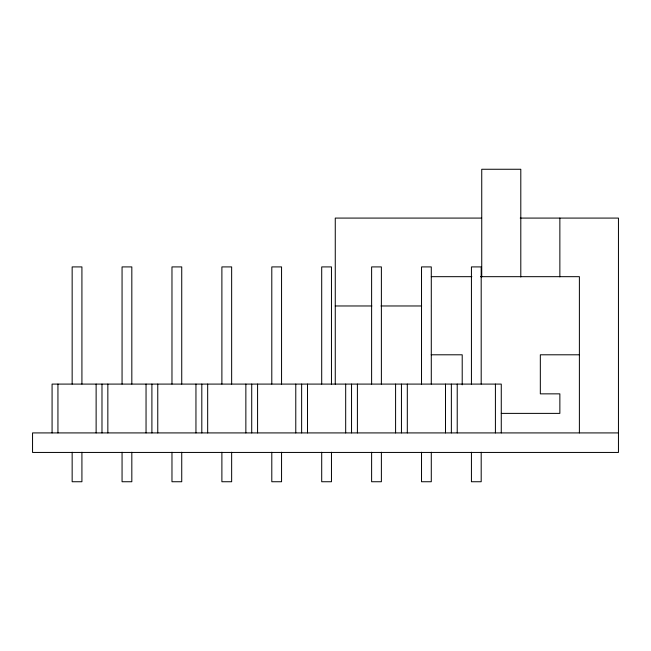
<?xml version="1.0" encoding="UTF-8"?>
<svg xmlns="http://www.w3.org/2000/svg" width="651" height="651" viewBox="0 0 651 651"><rect width="100%" height="100%" fill="white"/><g stroke="black" fill="none" stroke-linecap="round" stroke-linejoin="round"><path stroke-width="0.98" d="M481.61 218.085L335.265 218.085L335.265 384.171M520.222 218.085L618.45 218.085L618.45 452.445L32.55 452.445L32.55 432.915L618.45 432.915M431.263 276.675L471.845 276.675M480.471 276.675L579.39 276.675L579.39 432.915M335.265 305.97L371.851 305.97M380.998 305.97L421.645 305.97M431.165 354.795L462.21 354.795L462.21 384.839M579.39 354.795L540.33 354.795L540.33 393.855L559.86 393.855L559.86 413.385L501.27 413.385M559.86 218.085L559.86 276.854M520.8 276.984L520.8 169.26L481.74 169.26L481.74 276.984M501.27 432.915L501.27 384.09L52.08 384.09L52.08 432.915M495.411 384.09L495.411 432.915M481.195 384.09L481.195 266.91L471.43 266.91L471.43 384.09M481.195 452.242L481.195 481.74L471.43 481.74L471.43 452.242M457.222 384.09L457.222 432.915M451.363 384.09L451.363 432.915M445.504 384.09L445.504 432.915M431.287 384.09L431.287 266.91L421.522 266.91L421.522 384.09M431.287 452.242L431.287 481.74L421.522 481.74L421.522 452.242M407.306 384.09L407.306 432.915M401.447 384.09L401.447 432.915M395.588 384.09L395.588 432.915M381.38 384.09L381.38 266.91L371.615 266.91L371.615 384.09M381.38 452.242L381.38 481.74L371.615 481.74L371.615 452.242M357.399 384.09L357.399 432.915M351.54 384.09L351.54 432.915M345.681 384.09L345.681 432.915M331.465 384.09L331.465 266.91L321.7 266.91L321.7 384.09M331.465 452.242L331.465 481.74L321.7 481.74L321.7 452.242M307.492 384.09L307.492 432.915M301.633 384.09L301.633 432.915M295.774 384.09L295.774 432.915M281.558 384.09L281.558 266.91L271.793 266.91L271.793 384.09M281.558 452.242L281.558 481.74L271.793 481.74L271.793 452.242M257.576 384.09L257.576 432.915M251.717 384.09L251.717 432.915M245.858 384.09L245.858 432.915M231.65 384.09L231.65 266.91L221.885 266.91L221.885 384.09M231.65 452.242L231.65 481.74L221.885 481.74L221.885 452.242M207.669 384.09L207.669 432.915M201.81 384.09L201.81 432.915M195.951 384.09L195.951 432.915M181.735 384.09L181.735 266.91L171.97 266.91L171.97 384.09M181.735 452.242L181.735 481.74L171.97 481.74L171.97 452.242M157.762 384.09L157.762 432.915M151.903 384.09L151.903 432.915M146.044 384.09L146.044 432.915M131.827 384.09L131.827 266.91L122.062 266.91L122.062 384.09M131.827 452.242L131.827 481.74L122.062 481.74L122.062 452.242M107.846 384.09L107.846 432.915M101.987 384.09L101.987 432.915M96.128 384.09L96.128 432.915M81.92 384.09L81.92 266.91L72.155 266.91L72.155 384.09M81.92 452.242L81.92 481.74L72.155 481.74L72.155 452.242M57.939 384.09L57.939 432.915"/></g></svg>
